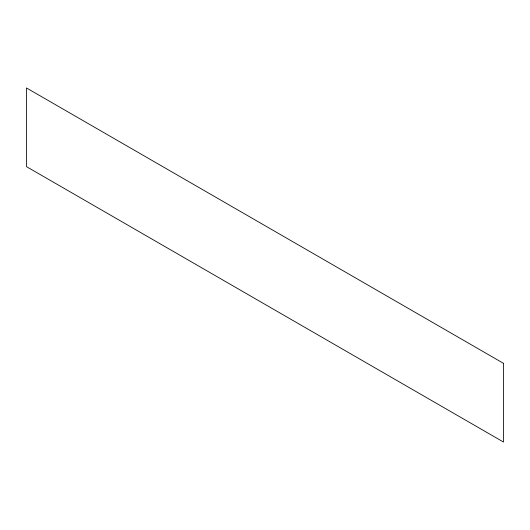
<?xml version="1.0" encoding="UTF-8"?>
<svg xmlns="http://www.w3.org/2000/svg" width="530" height="530" viewBox="0 0 530 530"><rect width="100%" height="100%" fill="white"/><g stroke="black" fill="none" stroke-linecap="round" stroke-linejoin="round"><path stroke-width="0.79" d="M503.5 363.355L26.5 87.96L26.5 166.645L503.5 442.04L503.5 363.355"/></g></svg>
